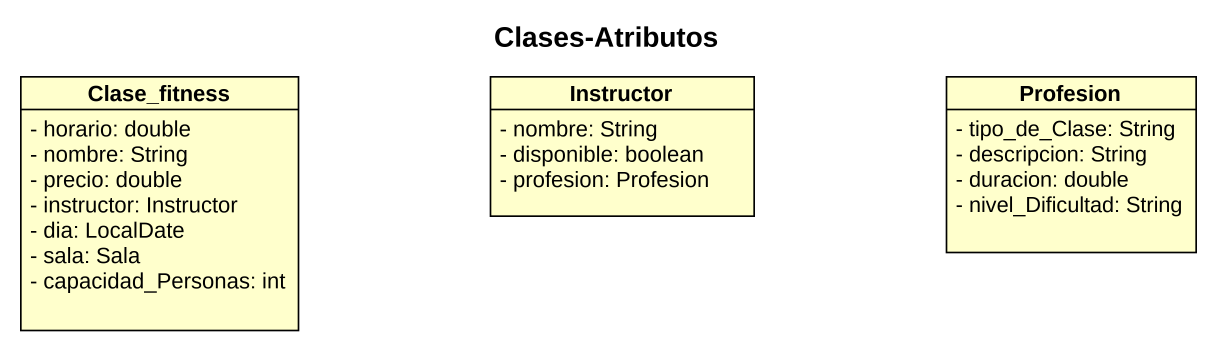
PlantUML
@startuml
title Clases-Atributos
hide circle
hide empty members
skinparam classAttributeIconSize 0
class Clase_fitness {
  - horario: double
  - nombre: String
  - precio: double
  - instructor: Instructor
  - dia: LocalDate
  - sala: Sala
  - capacidad_Personas: int
}
class Instructor {
  - nombre: String
  - disponible: boolean
  - profesion: Profesion
}
class Profesion {
  - tipo_de_Clase: String
  - descripcion: String
  - duracion: double
  - nivel_Dificultad: String
}
@enduml
